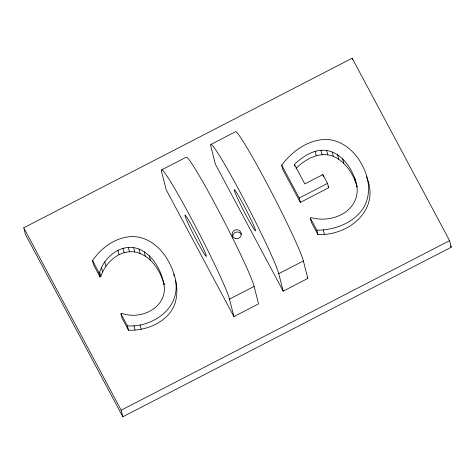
<?xml version="1.0" encoding="UTF-8"?>
<svg xmlns="http://www.w3.org/2000/svg" width="475" height="475" viewBox="0 0 475 475"><rect width="100%" height="100%" fill="white"/><g stroke="black" fill="none" stroke-linecap="round" stroke-linejoin="round"><path stroke-width="0.71" d="M163.519 282.162C169.569 306.244 142.144 320.767 121.778 313.34L120.941 313.773L122.045 318.143L128.511 330.25C143.408 330.659 158.852 325.411 168.928 314.129C181.355 299.422 177.424 278.219 169.153 262.521C161.601 247.606 146.383 234.721 128.755 236.787C113.721 238.628 100.932 248.342 92.542 260.591L93.646 264.961L100.029 276.919L100.819 276.509L99.708 272.139C104.542 256.316 122.164 242.458 138.943 249.042C153.176 255.134 161.078 270.156 164.154 284.662M100.819 276.509C105.367 262.414 119.231 249.844 134.757 251.952C150.32 255.01 160.265 270.008 164.047 284.466M294.393 164.409L304.808 183.914L322.846 174.598L327.548 183.409L328.652 187.785L300.342 202.403L282.762 169.48L281.657 165.11C291.288 152.588 304.576 142.126 320.595 139.834C338.592 137.055 354.576 149.958 362.229 165.312C370.536 179.96 371.587 199.933 359.652 212.972C348.804 224.8 332.595 230.12 316.837 230.232L310.371 218.126L311.262 217.669C336.668 224.592 366.154 206.34 354.611 177.893C349.754 165.49 340.622 152.92 326.693 150.456C314.308 148.77 302.973 156.263 294.393 164.409L294.868 166.286M296.032 168.316C305.585 159 319.823 150.955 333.343 156.352C345.699 161.696 353.59 174.171 356.974 186.794M23.75 227.792L352.171 58.223L449.593 240.653L451.25 247.208L122.829 416.777L25.407 234.347L23.75 227.792L121.173 410.216L122.829 416.777M161.732 169.836L186.36 157.118A74.041 4.21 62.7 0 1 220.275 213.881A74.041 4.21 62.7 0 1 254.125 286.389L258.548 303.875L233.92 316.593L166.149 189.685L161.72 172.199A74.041 4.21 62.7 0 1 191.182 218.162A74.041 4.21 62.7 0 1 229.496 299.102L233.92 316.593M210.995 144.4L235.624 131.682A74.041 4.21 62.7 0 1 269.539 188.444A74.041 4.21 62.7 0 1 303.388 260.953L307.812 278.439L283.183 291.157L215.412 164.249L210.983 146.763A74.041 4.21 62.7 0 1 240.445 192.731A74.041 4.21 62.7 0 1 278.754 273.671L283.183 291.157M100.029 276.919L98.925 272.543L99.708 272.139M300.342 202.403L299.238 198.027L327.548 183.409M229.496 299.102L254.125 286.389M278.754 273.671L303.388 260.953M121.173 410.216L449.593 240.653M120.941 313.773L127.407 325.88C152.635 327.566 180.856 308.156 175.477 280.315M310.371 218.126L311.475 222.496L317.941 234.602C348.959 235.814 380.908 209.588 366.439 176.742M450.549 245.902L451.25 247.208M327.982 186.527L328.652 187.785M281.657 165.11L299.238 198.027M307.111 277.133L307.812 278.439M92.542 260.591L98.925 272.543M173.488 274.111L174.367 276.076M352.171 58.223L352.503 59.535M356.404 184.359L357.04 186.859M354.611 177.893L355.722 182.263M342.671 158.87L343.775 163.24M337.63 154.785L338.734 159.155M332.233 151.982L333.343 156.352M326.693 150.456L327.803 154.826M320.957 150.213L322.062 154.583M322.846 174.598L323.315 176.474M315.097 151.276L316.202 155.646M323.285 229.841L324.389 234.217M316.837 230.232L317.941 234.602M149.281 255.752L150.391 260.122M144.234 251.774L145.338 256.15M138.943 249.042L140.048 253.412M133.647 247.582L134.757 251.952M128.274 247.344L129.378 251.714M122.978 248.259L124.082 252.635M140.137 324.924L141.247 329.3M117.925 250.266L119.035 254.636M133.962 325.69L135.066 330.066M127.407 325.88L128.511 330.25M104.773 261.838L105.883 266.208M101.513 267.621L102.618 271.997M232.703 237.381A4.625 4.489 -14.2 0 1 241.348 234.329M255.526 230.731L255.348 229.645A23.138 1.318 62.7 0 0 244.186 206.067A23.138 1.318 62.7 0 0 234.217 189.703L234.395 190.784A23.138 1.318 62.7 0 0 245.557 214.368A23.138 1.318 62.7 0 0 255.526 230.731M206.263 256.168L206.085 255.081A23.138 1.318 62.7 0 0 194.922 231.497A23.138 1.318 62.7 0 0 184.953 215.133L185.131 216.22A23.138 1.318 62.7 0 0 196.294 239.804A23.138 1.318 62.7 0 0 206.263 256.168M235.22 238.509A4.625 4.489 -14.2 0 0 241.193 233.243A4.625 4.489 -14.2 0 0 233.599 230.909A4.625 4.489 -14.2 0 0 235.22 238.509"/></g></svg>
